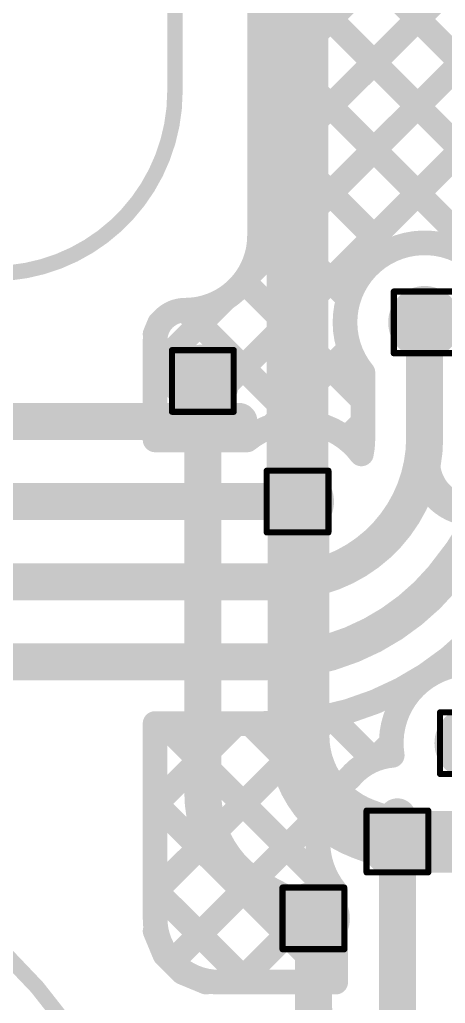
# Model space of a CAD drawing. Header units: inches. Extents: x -17 to 349, y -40 to 215.
# Drawn here: x 84.68 to 88.19, y 115.47 to 123.58 of the extents above; entities that cross this region are included whole.
import ezdxf

# ---------------------------------------------------------------- set-up
doc = ezdxf.new("R2010")
doc.units = ezdxf.units.IN
for name, color, linetype in [('Board Outline', 216, 'Continuous'), ('Bottom Layer', 5, 'Continuous'), ('Drill Drawing', 1, 'Continuous'), ('Top Layer', 1, 'Continuous'), ('Via Holes', 16, 'Continuous')]:
    doc.layers.add(name, color=color, linetype=linetype)

msp = doc.modelspace()

# ---------------------------------------------------------------- hatches: boundary and pattern name
at = {"layer": 'Bottom Layer'}
h = msp.add_hatch(color=5, dxfattribs=at)
edge = h.paths.add_edge_path()
edge.add_arc((88.0158, 121.0831), 0.3, 0, 360)
h = msp.add_hatch(color=5, dxfattribs=at)
edge = h.paths.add_edge_path()
edge.add_arc((86.1903, 120.6005), 0.3, 0, 360)
h = msp.add_hatch(color=5, dxfattribs=at)
edge = h.paths.add_edge_path()
edge.add_arc((86.9697, 119.607), 0.3, 0, 360)
h = msp.add_hatch(color=5, dxfattribs=at)
edge = h.paths.add_edge_path()
edge.add_arc((88.3966, 117.6163), 0.3, 0, 360)
h = msp.add_hatch(color=5, dxfattribs=at)
edge = h.paths.add_edge_path()
edge.add_arc((87.7918, 116.8062), 0.3, 0, 360)
h = msp.add_hatch(color=5, dxfattribs=at)
edge = h.paths.add_edge_path()
edge.add_arc((87.1001, 116.1725), 0.3, 0, 360)
at = {"layer": 'Top Layer'}
h = msp.add_hatch(color=1, dxfattribs=at)
edge = h.paths.add_edge_path()
edge.add_arc((88.0158, 121.0831), 0.3, 0, 360)
h = msp.add_hatch(color=1, dxfattribs=at)
edge = h.paths.add_edge_path()
edge.add_arc((86.1903, 120.6005), 0.3, 0, 360)
h = msp.add_hatch(color=1, dxfattribs=at)
edge = h.paths.add_edge_path()
edge.add_arc((86.9697, 119.607), 0.3, 0, 360)
h = msp.add_hatch(color=1, dxfattribs=at)
edge = h.paths.add_edge_path()
edge.add_arc((88.3966, 117.6163), 0.3, 0, 360)
h = msp.add_hatch(color=1, dxfattribs=at)
edge = h.paths.add_edge_path()
edge.add_arc((87.7918, 116.8062), 0.3, 0, 360)
h = msp.add_hatch(color=1, dxfattribs=at)
edge = h.paths.add_edge_path()
edge.add_arc((87.1001, 116.1725), 0.3, 0, 360)
at = {"layer": 'Via Holes'}
h = msp.add_hatch(color=7, dxfattribs=at)
edge = h.paths.add_edge_path()
edge.add_arc((88.0158, 121.0831), 0.15, 0, 360)
h = msp.add_hatch(color=7, dxfattribs=at)
edge = h.paths.add_edge_path()
edge.add_arc((86.1903, 120.6005), 0.15, 0, 360)
h = msp.add_hatch(color=7, dxfattribs=at)
edge = h.paths.add_edge_path()
edge.add_arc((86.9697, 119.607), 0.15, 0, 360)
h = msp.add_hatch(color=7, dxfattribs=at)
edge = h.paths.add_edge_path()
edge.add_arc((87.7918, 116.8062), 0.15, 0, 360)
h = msp.add_hatch(color=7, dxfattribs=at)
edge = h.paths.add_edge_path()
edge.add_arc((87.1001, 116.1725), 0.15, 0, 360)

# ---------------------------------------------------------------- linework, layer by layer
at = {"layer": 'Board Outline', "const_width": 0.127}
msp.add_lwpolyline([(85.9603, 122.985), (85.9603, 123.9716)], dxfattribs=at)
for points in [[(85.9603, 122.985, -0.414214), (84.4603, 121.485)], [(81.7751, 116.9882, -0.404148), (85.7971, 113.1515)]]:
    msp.add_lwpolyline(points, format="xyb", dxfattribs=at)
at = {"layer": 'Board Outline', "const_width": 0.0635}
msp.add_lwpolyline([(85.9285, 122.985, 1), (85.992, 122.985, 1)], format="xyb", close=True, dxfattribs=at)
msp.add_lwpolyline([(85.9285, 122.985, 1), (85.992, 122.985, 1)], format="xyb", close=True, dxfattribs=at)
at = {"layer": 'Bottom Layer'}
for points, const_width in [([(85.9269, 120.115), (91.9213, 126.1094)], 0.2032), ([(86.5607, 121.4672), (91.2029, 126.1094)], 0.2032), ([(86.6565, 122.2814), (90.4845, 126.1094)], 0.2032), ([(86.6565, 122.9999), (89.7661, 126.1094)], 0.2032), ([(88.2323, 121.7019), (92.6398, 126.1094)], 0.2032), ([(86.6565, 125.4446), (86.6565, 121.7962)], 0.2032), ([(86.6565, 124.8845), (94.0241, 117.517)], 0.2032), ([(86.6565, 124.1661), (93.2985, 117.5242)], 0.2032), ([(86.6565, 123.4477), (88.4579, 121.6463)], 0.2032), ([(86.6565, 122.7292), (87.7184, 121.6674)], 0.2032), ([(86.6565, 122.0108), (87.3897, 121.2777)], 0.2032), ([(86.5281, 121.4208), (87.5078, 120.4412)], 0.2032), ([(85.7971, 120.7035), (86.373, 121.2795)], 0.2032), ([(86.0469, 121.1836), (86.9679, 120.2626)], 0.2032), ([(85.7971, 120.9858), (85.8346, 121.0766)], 0.2032), ([(88.0158, 120.1308), (88.0158, 121.0831)], 0.3048), ([(85.7971, 120.115), (85.7971, 120.9367)], 0.2032), ([(86.7577, 120.2274), (87.3969, 120.8666)], 0.2032), ([(85.7971, 120.715), (86.3971, 120.115)], 0.2032), ([(87.5078, 120.1308), (87.5078, 120.6686)], 0.2032), ([(82.5281, 120.2674), (86.4868, 120.2674)], 0.3048), ([(87.3728, 120.124), (87.5078, 120.259)], 0.2032), ([(85.7971, 120.115), (86.5553, 120.115)], 0.2032), ([(82.5281, 119.607), (86.9697, 119.607)], 0.3048), ([(82.5535, 118.9466), (86.8316, 118.9466)], 0.3048), ([(82.5281, 118.2862), (86.6883, 118.2862)], 0.3048), ([(87.7655, 118.0282), (87.8365, 117.9572)], 0.2032), ([(85.7971, 116.393), (87.2463, 117.8422)], 0.2032), ([(85.7971, 116.393), (87.2463, 117.8422)], 0.2032), ([(87.2355, 117.8397), (87.5968, 117.4785)], 0.2032), ([(85.7971, 117.7782), (86.6883, 117.7782)], 0.2032), ([(85.7971, 117.1114), (86.4638, 117.7782)], 0.2032), ([(85.7971, 116.1725), (85.7971, 117.7782)], 0.2032), ([(85.7971, 116.1725), (85.7971, 117.7782)], 0.2032), ([(85.8602, 117.7782), (87.2838, 116.3546)], 0.2032), ([(86.5786, 117.7782), (87.2236, 117.1332)], 0.2032), ([(87.6038, 117.4813), (87.741, 117.6185)], 0.2032), ([(85.7971, 117.1229), (87.2725, 115.6475)], 0.2032), ([(85.9375, 115.815), (87.1909, 117.0685)], 0.2032), ([(87.7918, 116.8062), (87.7918, 117.0094)], 0.3048), ([(87.7918, 110.7828), (87.7918, 116.8062)], 0.3048), ([(85.7971, 116.4045), (86.5541, 115.6475)], 0.2032), ([(86.4884, 115.6475), (87.2615, 116.4206)], 0.2032), ([(87.2838, 115.6475), (87.2838, 116.3918)], 0.2032), ([(87.1001, 116.2233), (87.1003, 116.1725)], 0.3048), ([(87.1003, 116.1725), (87.1007, 115.9947)], 0.3048), ([(85.7971, 116.068), (85.877, 115.8751)], 0.2032), ([(87.1007, 115.9947), (87.1145, 110.7462)], 0.3048), ([(85.877, 115.8751), (86.0247, 115.7274)], 0.2032), ([(86.0247, 115.7274), (86.2176, 115.6475)], 0.2032), ([(87.2068, 115.6475), (87.2838, 115.7245)], 0.2032), ([(86.3221, 115.6475), (87.2838, 115.6475)], 0.2032)]:
    msp.add_lwpolyline(points, dxfattribs=dict(at, const_width=const_width))
for points, const_width in [([(86.6057, 123.4477, 1), (86.7073, 123.4477, 1)], 0.1016), ([(86.6057, 122.9999, 1), (86.7073, 122.9999, 1)], 0.1016), ([(86.6057, 122.7292, 1), (86.7073, 122.7292, 1)], 0.1016), ([(86.6057, 122.2814, 1), (86.7073, 122.2814, 1)], 0.1016), ([(86.6057, 122.0108, 1), (86.7073, 122.0108, 1)], 0.1016), ([(86.6057, 121.7962, 1), (86.7073, 121.7962, 1)], 0.1016), ([(86.6057, 121.7961, 1), (86.7073, 121.7961, 1)], 0.1016), ([(86.594, 121.6767, 1), (86.6956, 121.6767, 1)], 0.1016), ([(86.594, 121.6767, 1), (86.6956, 121.6767, 1)], 0.1016), ([(87.6676, 121.6674, 1), (87.7692, 121.6674, 1)], 0.1016), ([(88.1815, 121.7019, 1), (88.2831, 121.7019, 1)], 0.1016), ([(86.5099, 121.4672, 1), (86.6115, 121.4672, 1)], 0.1016), ([(86.4773, 121.4208, 1), (86.5789, 121.4208, 1)], 0.1016), ([(86.5025, 121.4559, 1), (86.6041, 121.4559, 1)], 0.1016), ([(86.5025, 121.4559, 1), (86.6041, 121.4559, 1)], 0.1016), ([(86.3222, 121.2795, 1), (86.4238, 121.2795, 1)], 0.1016), ([(86.3335, 121.2868, 1), (86.4351, 121.2868, 1)], 0.1016), ([(86.3335, 121.2868, 1), (86.4351, 121.2868, 1)], 0.1016), ([(87.3389, 121.2777, 1), (87.4405, 121.2777, 1)], 0.1016), ([(85.8981, 121.1646, 1), (85.9997, 121.1646, 1)], 0.1016), ([(85.8992, 121.1651, 1), (86.0008, 121.1651, 1)], 0.1016), ([(85.9931, 121.1836, 1), (86.0947, 121.1836, 1)], 0.1016), ([(85.9932, 121.1836, 1), (86.0948, 121.1836, 1)], 0.1016), ([(85.9961, 121.1836, 1), (86.0977, 121.1836, 1)], 0.1016), ([(86.1127, 121.1954, 1), (86.2143, 121.1954, 1)], 0.1016), ([(86.1127, 121.1954, 1), (86.2143, 121.1954, 1)], 0.1016), ([(85.7838, 121.0766, 1), (85.8854, 121.0766, 1)], 0.1016), ([(85.8181, 121.1108, 1), (85.9197, 121.1108, 1)], 0.1016), ([(85.8191, 121.1118, 1), (85.9207, 121.1118, 1)], 0.1016), ([(87.9396, 121.0831, 1), (88.092, 121.0831, 1)], 0.1524), ([(85.7463, 120.9858, 1), (85.8479, 120.9858, 1)], 0.1016), ([(85.7463, 120.9367, 1), (85.8479, 120.9367, 1)], 0.1016), ([(85.7463, 120.9367, 1), (85.8479, 120.9367, 1)], 0.1016), ([(87.3461, 120.8666, 1), (87.4477, 120.8666, 1)], 0.1016), ([(85.7463, 120.715, 1), (85.8479, 120.715, 1)], 0.1016), ([(85.7463, 120.7035, 1), (85.8479, 120.7035, 1)], 0.1016), ([(87.457, 120.6686, 1), (87.5586, 120.6686, 1)], 0.1016), ([(87.457, 120.6686, 1), (87.5586, 120.6686, 1)], 0.1016), ([(87.457, 120.4412, 1), (87.5586, 120.4412, 1)], 0.1016), ([(86.4106, 120.2674, 1), (86.563, 120.2674, 1)], 0.1524), ([(86.9171, 120.2626, 1), (87.0187, 120.2626, 1)], 0.1016), ([(87.457, 120.259, 1), (87.5586, 120.259, 1)], 0.1016), ([(86.7069, 120.2274, 1), (86.8085, 120.2274, 1)], 0.1016), ([(87.9396, 120.1308, 1), (88.092, 120.1308, 1)], 0.1524), ([(87.9396, 120.1308, 1), (88.092, 120.1308, 1)], 0.1524), ([(85.7463, 120.115, 1), (85.8479, 120.115, 1)], 0.1016), ([(85.7463, 120.115, 1), (85.8479, 120.115, 1)], 0.1016), ([(85.8761, 120.115, 1), (85.9777, 120.115, 1)], 0.1016), ([(86.3463, 120.115, 1), (86.4479, 120.115, 1)], 0.1016), ([(86.5045, 120.115, 1), (86.6061, 120.115, 1)], 0.1016), ([(86.5045, 120.115, 1), (86.6061, 120.115, 1)], 0.1016), ([(87.322, 120.124, 1), (87.4236, 120.124, 1)], 0.1016), ([(87.457, 120.1308, 1), (87.5586, 120.1308, 1)], 0.1016), ([(87.457, 120.1308, 1), (87.5586, 120.1308, 1)], 0.1016), ([(87.4441, 119.9995, 1), (87.5457, 119.9995, 1)], 0.1016), ([(87.4441, 119.9995, 1), (87.5457, 119.9995, 1)], 0.1016), ([(86.8935, 119.607, 1), (87.0459, 119.607, 1)], 0.1524), ([(86.7554, 118.9466, 1), (86.9078, 118.9466, 1)], 0.1524), ([(86.7554, 118.9466, 1), (86.9078, 118.9466, 1)], 0.1524), ([(88.0867, 118.9717, 1), (88.2391, 118.9717, 1)], 0.1524), ([(88.0867, 118.9717, 1), (88.2391, 118.9717, 1)], 0.1524), ([(86.6121, 118.2862, 1), (86.7645, 118.2862, 1)], 0.1524), ([(86.6121, 118.2862, 1), (86.7645, 118.2862, 1)], 0.1524), ([(87.7147, 118.0282, 1), (87.8163, 118.0282, 1)], 0.1016), ([(87.7857, 117.9572, 1), (87.8873, 117.9572, 1)], 0.1016), ([(87.1847, 117.8397, 1), (87.2863, 117.8397, 1)], 0.1016), ([(87.1955, 117.8422, 1), (87.2971, 117.8422, 1)], 0.1016), ([(87.1955, 117.8422, 1), (87.2971, 117.8422, 1)], 0.1016), ([(85.7463, 117.7782, 1), (85.8479, 117.7782, 1)], 0.1016), ([(85.7463, 117.7782, 1), (85.8479, 117.7782, 1)], 0.1016), ([(85.7463, 117.7782, 1), (85.8479, 117.7782, 1)], 0.1016), ([(85.8094, 117.7782, 1), (85.911, 117.7782, 1)], 0.1016), ([(86.413, 117.7782, 1), (86.5146, 117.7782, 1)], 0.1016), ([(86.5278, 117.7782, 1), (86.6294, 117.7782, 1)], 0.1016), ([(86.6365, 117.7782, 1), (86.7381, 117.7782, 1)], 0.1016), ([(86.6375, 117.7782, 1), (86.7391, 117.7782, 1)], 0.1016), ([(87.6902, 117.6185, 1), (87.7918, 117.6185, 1)], 0.1016), ([(87.698, 117.5156, 1), (87.7996, 117.5156, 1)], 0.1016), ([(87.698, 117.5156, 1), (87.7996, 117.5156, 1)], 0.1016), ([(87.546, 117.4785, 1), (87.6476, 117.4785, 1)], 0.1016), ([(87.553, 117.4813, 1), (87.6546, 117.4813, 1)], 0.1016), ([(87.3473, 117.3304, 1), (87.4489, 117.3304, 1)], 0.1016), ([(87.3473, 117.3304, 1), (87.4489, 117.3304, 1)], 0.1016), ([(85.7463, 117.1229, 1), (85.8479, 117.1229, 1)], 0.1016), ([(85.7463, 117.1114, 1), (85.8479, 117.1114, 1)], 0.1016), ([(87.1728, 117.1332, 1), (87.2744, 117.1332, 1)], 0.1016), ([(87.1401, 117.0685, 1), (87.2417, 117.0685, 1)], 0.1016), ([(87.7156, 117.0094, 1), (87.868, 117.0094, 1)], 0.1524), ([(87.7156, 116.8062, 1), (87.868, 116.8062, 1)], 0.1524), ([(87.7156, 116.8062, 1), (87.868, 116.8062, 1)], 0.1524), ([(85.7463, 116.4045, 1), (85.8479, 116.4045, 1)], 0.1016), ([(85.7463, 116.393, 1), (85.8479, 116.393, 1)], 0.1016), ([(85.7463, 116.393, 1), (85.8479, 116.393, 1)], 0.1016), ([(87.2107, 116.4206, 1), (87.3123, 116.4206, 1)], 0.1016), ([(87.233, 116.3918, 1), (87.3346, 116.3918, 1)], 0.1016), ([(87.233, 116.3918, 1), (87.3346, 116.3918, 1)], 0.1016), ([(87.233, 116.3546, 1), (87.3346, 116.3546, 1)], 0.1016), ([(87.0239, 116.2233, 1), (87.1763, 116.2233, 1)], 0.1524), ([(87.0241, 116.1725, 1), (87.1765, 116.1725, 1)], 0.1524), ([(87.0241, 116.1725, 1), (87.1765, 116.1725, 1)], 0.1524), ([(85.7463, 116.1725, 1), (85.8479, 116.1725, 1)], 0.1016), ([(85.7463, 116.1725, 1), (85.8479, 116.1725, 1)], 0.1016), ([(85.7463, 116.1724, 1), (85.8479, 116.1724, 1)], 0.1016), ([(85.7463, 116.068, 1), (85.8479, 116.068, 1)], 0.1016), ([(87.0245, 115.9947, 1), (87.1769, 115.9947, 1)], 0.1524), ([(87.0245, 115.9947, 1), (87.1769, 115.9947, 1)], 0.1524), ([(85.8262, 115.8751, 1), (85.9278, 115.8751, 1)], 0.1016), ([(85.8262, 115.8751, 1), (85.9278, 115.8751, 1)], 0.1016), ([(85.8867, 115.815, 1), (85.9883, 115.815, 1)], 0.1016), ([(85.9739, 115.7274, 1), (86.0755, 115.7274, 1)], 0.1016), ([(85.9739, 115.7274, 1), (86.0755, 115.7274, 1)], 0.1016), ([(87.233, 115.7245, 1), (87.3346, 115.7245, 1)], 0.1016), ([(86.1668, 115.6475, 1), (86.2684, 115.6475, 1)], 0.1016), ([(86.2712, 115.6475, 1), (86.3728, 115.6475, 1)], 0.1016), ([(86.2713, 115.6475, 1), (86.3729, 115.6475, 1)], 0.1016), ([(86.4376, 115.6475, 1), (86.5392, 115.6475, 1)], 0.1016), ([(86.5033, 115.6475, 1), (86.6049, 115.6475, 1)], 0.1016), ([(87.156, 115.6475, 1), (87.2576, 115.6475, 1)], 0.1016), ([(87.2217, 115.6475, 1), (87.3233, 115.6475, 1)], 0.1016), ([(87.233, 115.6475, 1), (87.3346, 115.6475, 1)], 0.1016), ([(87.233, 115.6475, 1), (87.3346, 115.6475, 1)], 0.1016)]:
    msp.add_lwpolyline(points, format="xyb", close=True, dxfattribs=dict(at, const_width=const_width))
for points, const_width in [([(86.6565, 121.7961, -0.04911), (86.6448, 121.6767)], 0.2032), ([(87.5078, 120.6686, -0.881553), (88.4047, 121.6109)], 0.2032), ([(86.6448, 121.6767, -0.098502), (86.5533, 121.4559)], 0.2032), ([(86.5533, 121.4559, -0.098502), (86.3843, 121.2868)], 0.2032), ([(86.3843, 121.2868, -0.098502), (86.1635, 121.1954)], 0.2032), ([(85.8699, 121.1118, -0.097171), (85.9489, 121.1646)], 0.2032), ([(85.95, 121.1651, -0.097892), (86.0439, 121.1836)], 0.2032), ([(86.1635, 121.1954, -0.049132), (86.044, 121.1836)], 0.2032), ([(85.7971, 120.9367, -0.198193), (85.8689, 121.1108)], 0.2032), ([(88.8452, 120.9153, -0.182339), (88.1629, 118.9717)], 0.3048), ([(86.5553, 120.115, -0.426718), (87.4949, 119.9995)], 0.2032), ([(88.0158, 120.1308, -0.414214), (86.8316, 118.9466)], 0.3048), ([(87.5078, 120.1308, -0.048895), (87.4949, 119.9995)], 0.2032), ([(88.1629, 118.9717, -0.222138), (86.6883, 118.2862)], 0.3048), ([(88.5519, 118.645, -0.222138), (86.6873, 117.7782)], 0.2032), ([(87.7488, 117.5156, -0.669364), (88.7851, 118.1444)], 0.2032), ([(87.3981, 117.3304, -0.203234), (87.7488, 117.5156)], 0.2032), ([(87.2838, 116.3918, -0.426007), (87.3981, 117.3304)], 0.2032), ([(86.322, 115.6475, -0.414213), (85.7971, 116.1724)], 0.2032)]:
    msp.add_lwpolyline(points, format="xyb", dxfattribs=dict(at, const_width=const_width))
at = {"layer": 'Drill Drawing', "const_width": 0.0508}
for points in [[(87.7618, 121.3371), (88.2698, 121.3371)], [(87.7618, 120.8291), (87.7618, 121.3371)], [(85.9363, 120.8545), (86.4443, 120.8545)], [(85.9363, 120.3465), (85.9363, 120.8545)], [(86.4443, 120.3465), (86.4443, 120.8545)], [(87.7618, 120.8291), (88.2698, 120.8291)], [(85.9363, 120.3465), (86.4443, 120.3465)], [(86.7157, 119.861), (87.2237, 119.861)], [(86.7157, 119.353), (86.7157, 119.861)], [(87.2237, 119.353), (87.2237, 119.861)], [(86.7157, 119.353), (87.2237, 119.353)], [(88.1426, 117.8703), (88.6506, 117.8703)], [(88.1426, 117.3623), (88.1426, 117.8703)], [(88.1426, 117.3623), (88.6506, 117.3623)], [(87.5378, 117.0602), (88.0458, 117.0602)], [(87.5378, 116.5522), (87.5378, 117.0602)], [(88.0458, 116.5522), (88.0458, 117.0602)], [(87.5378, 116.5522), (88.0458, 116.5522)], [(86.8461, 116.4265), (87.3541, 116.4265)], [(86.8461, 115.9185), (86.8461, 116.4265)], [(87.3541, 115.9185), (87.3541, 116.4265)], [(86.8461, 115.9185), (87.3541, 115.9185)]]:
    msp.add_lwpolyline(points, dxfattribs=at)
at = {"layer": 'Drill Drawing', "const_width": 0.0254}
for points in [[(87.7491, 121.3371, 1), (87.7745, 121.3371, 1)], [(87.7491, 121.3371, 1), (87.7745, 121.3371, 1)], [(85.9236, 120.8545, 1), (85.949, 120.8545, 1)], [(85.9236, 120.8545, 1), (85.949, 120.8545, 1)], [(86.4316, 120.8545, 1), (86.457, 120.8545, 1)], [(86.4316, 120.8545, 1), (86.457, 120.8545, 1)], [(87.7491, 120.8291, 1), (87.7745, 120.8291, 1)], [(87.7491, 120.8291, 1), (87.7745, 120.8291, 1)], [(85.9236, 120.3465, 1), (85.949, 120.3465, 1)], [(85.9236, 120.3465, 1), (85.949, 120.3465, 1)], [(86.4316, 120.3465, 1), (86.457, 120.3465, 1)], [(86.4316, 120.3465, 1), (86.457, 120.3465, 1)], [(86.703, 119.861, 1), (86.7284, 119.861, 1)], [(86.703, 119.861, 1), (86.7284, 119.861, 1)], [(87.211, 119.861, 1), (87.2364, 119.861, 1)], [(87.211, 119.861, 1), (87.2364, 119.861, 1)], [(86.703, 119.353, 1), (86.7284, 119.353, 1)], [(86.703, 119.353, 1), (86.7284, 119.353, 1)], [(87.211, 119.353, 1), (87.2364, 119.353, 1)], [(87.211, 119.353, 1), (87.2364, 119.353, 1)], [(88.1299, 117.8703, 1), (88.1553, 117.8703, 1)], [(88.1299, 117.8703, 1), (88.1553, 117.8703, 1)], [(88.1299, 117.3623, 1), (88.1553, 117.3623, 1)], [(88.1299, 117.3623, 1), (88.1553, 117.3623, 1)], [(87.5251, 117.0602, 1), (87.5505, 117.0602, 1)], [(87.5251, 117.0602, 1), (87.5505, 117.0602, 1)], [(88.0331, 117.0602, 1), (88.0585, 117.0602, 1)], [(88.0331, 117.0602, 1), (88.0585, 117.0602, 1)], [(87.5251, 116.5522, 1), (87.5505, 116.5522, 1)], [(87.5251, 116.5522, 1), (87.5505, 116.5522, 1)], [(88.0331, 116.5522, 1), (88.0585, 116.5522, 1)], [(88.0331, 116.5522, 1), (88.0585, 116.5522, 1)], [(86.8334, 116.4265, 1), (86.8588, 116.4265, 1)], [(86.8334, 116.4265, 1), (86.8588, 116.4265, 1)], [(87.3414, 116.4265, 1), (87.3668, 116.4265, 1)], [(87.3414, 116.4265, 1), (87.3668, 116.4265, 1)], [(86.8334, 115.9185, 1), (86.8588, 115.9185, 1)], [(86.8334, 115.9185, 1), (86.8588, 115.9185, 1)], [(87.3414, 115.9185, 1), (87.3668, 115.9185, 1)], [(87.3414, 115.9185, 1), (87.3668, 115.9185, 1)]]:
    msp.add_lwpolyline(points, format="xyb", close=True, dxfattribs=at)
at = {"layer": 'Top Layer'}
for points, const_width in [([(86.9697, 119.607), (86.9697, 127.9382)], 0.508), ([(88.0158, 119.9389), (88.0158, 121.0831)], 0.254), ([(86.1903, 117.2001), (86.1903, 120.6005)], 0.3048), ([(86.9779, 117.8541), (86.9779, 119.5988)], 0.508), ([(86.9779, 117.6747), (86.9779, 117.8541)], 0.508), ([(87.5112, 116.9097), (87.7918, 116.8062)], 0.508), ([(87.8714, 116.8028), (88.7484, 116.8028)], 0.508), ([(86.6772, 116.3945), (87.1001, 116.1725)], 0.3048)]:
    msp.add_lwpolyline(points, dxfattribs=dict(at, const_width=const_width))
for points, const_width in [([(87.9523, 121.0831, 1), (88.0793, 121.0831, 1)], 0.127), ([(86.1141, 120.6005, 1), (86.2665, 120.6005, 1)], 0.1524), ([(87.9523, 119.9389, 1), (88.0793, 119.9389, 1)], 0.127), ([(87.9523, 119.9389, 1), (88.0793, 119.9389, 1)], 0.127), ([(86.8427, 119.607, 1), (87.0967, 119.607, 1)], 0.254), ([(86.8509, 119.5988, 1), (87.1049, 119.5988, 1)], 0.254), ([(86.8509, 117.8541, 1), (87.1049, 117.8541, 1)], 0.254), ([(86.8509, 117.8541, 1), (87.1049, 117.8541, 1)], 0.254), ([(86.8509, 117.6747, 1), (87.1049, 117.6747, 1)], 0.254), ([(86.8509, 117.6747, 1), (87.1049, 117.6747, 1)], 0.254), ([(86.1141, 117.2001, 1), (86.2665, 117.2001, 1)], 0.1524), ([(86.1141, 117.2001, 1), (86.2665, 117.2001, 1)], 0.1524), ([(87.3842, 116.9097, 1), (87.6382, 116.9097, 1)], 0.254), ([(87.3842, 116.9097, 1), (87.6382, 116.9097, 1)], 0.254), ([(87.6648, 116.8062, 1), (87.9188, 116.8062, 1)], 0.254), ([(87.7444, 116.8028, 1), (87.9984, 116.8028, 1)], 0.254), ([(86.601, 116.3945, 1), (86.7534, 116.3945, 1)], 0.1524), ([(86.601, 116.3945, 1), (86.7534, 116.3945, 1)], 0.1524), ([(87.0239, 116.1725, 1), (87.1763, 116.1725, 1)], 0.1524)]:
    msp.add_lwpolyline(points, format="xyb", close=True, dxfattribs=dict(at, const_width=const_width))
for points, const_width in [([(88.4247, 119.53, -0.414214), (88.0158, 119.9389)], 0.254), ([(87.5112, 116.9097, -0.314136), (86.9779, 117.6747)], 0.508), ([(86.6772, 116.3945, -0.278727), (86.1903, 117.2001)], 0.3048)]:
    msp.add_lwpolyline(points, format="xyb", dxfattribs=dict(at, const_width=const_width))

doc.saveas('drawing.dxf')
